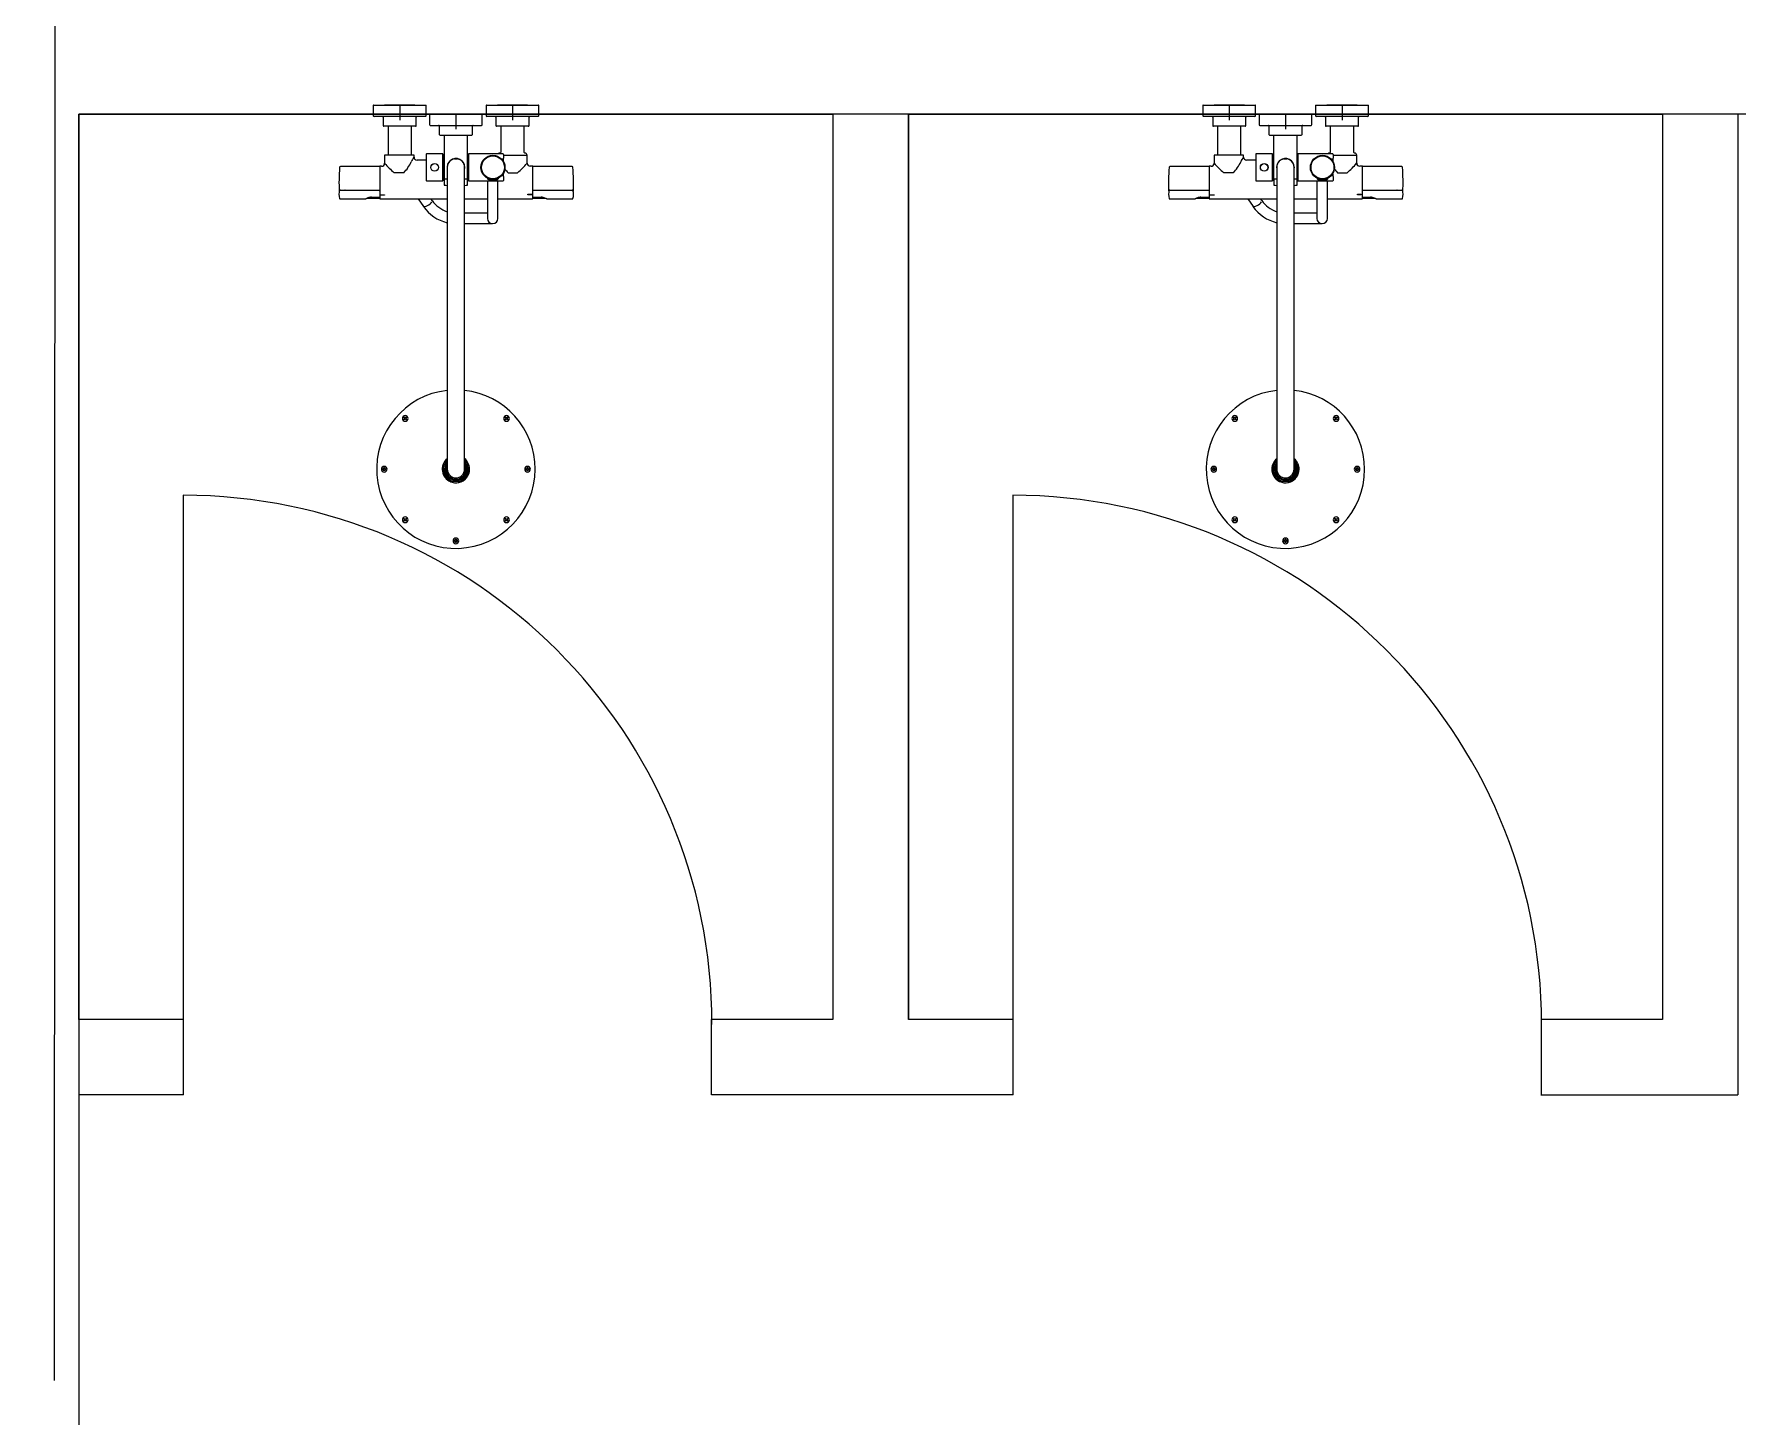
# Model space of a CAD drawing. Header units: millimetres. Extents: x -1544140 to 7445918, y -1294905 to 2019878.
# Drawn here: x 141338 to 143598, y 200255 to 202088 of the extents above; entities that cross this region are included whole.
import ezdxf
from ezdxf.lldxf.tags import DXFTag

# ---------------------------------------------------------------- set-up
doc = ezdxf.new("R2010")
doc.units = ezdxf.units.MM
doc.header["$MEASUREMENT"] = 0
doc.linetypes.add('ACAD_ISO02W100', pattern=[15, 12, -3])
doc.layers.add('JA_Building Outline', color=7, linetype='Continuous', lineweight=5)
tags = doc.linetypes.add('CENTER2', pattern=[28.575, 19.05, -3.175, 3.175, -3.175]).pattern_tags.tags
tags[10:11] = [DXFTag(74, 4), DXFTag(75, 0), DXFTag(340, '0'), DXFTag(46, 0.0), DXFTag(50, 0.0), DXFTag(44, 0.0), DXFTag(45, 0.0)]
tags[8:9] = [DXFTag(74, 4), DXFTag(75, 0), DXFTag(340, '0'), DXFTag(46, 0.0), DXFTag(50, 0.0), DXFTag(44, 0.0), DXFTag(45, 0.0)]
tags[6:7] = [DXFTag(74, 4), DXFTag(75, 0), DXFTag(340, '0'), DXFTag(46, 0.0), DXFTag(50, 0.0), DXFTag(44, 0.0), DXFTag(45, 0.0)]
tags[4:5] = [DXFTag(74, 4), DXFTag(75, 0), DXFTag(340, '0'), DXFTag(46, 0.0), DXFTag(50, 0.0), DXFTag(44, 0.0), DXFTag(45, 0.0)]

msp = doc.modelspace()

# ---------------------------------------------------------------- linework, layer by layer
at = {"color": 9, "linetype": 'ACAD_ISO02W100', "ltscale": 200, "true_color": 0xc4c4c5}
msp.add_line((141338.4, 146303.5), (141397.7, 265507.1), dxfattribs=at)
at = {"color": 165, "linetype": 'Continuous', "true_color": 0x5e67af}
for p, q in [((141788.2, 201993.4), (141788.2, 201979.9)), ((141788.7, 201993.9), (141857.7, 201993.9)), ((141858.2, 201979.9), (141858.2, 201993.4)), ((141937.7, 201993.4), (141937.7, 201979.9)), ((141938.2, 201993.9), (142007.2, 201993.9)), ((142007.7, 201979.9), (142007.7, 201993.4)), ((142888.2, 201993.4), (142888.2, 201979.9)), ((142888.7, 201993.9), (142957.7, 201993.9)), ((142958.2, 201979.9), (142958.2, 201993.4)), ((143037.7, 201993.4), (143037.7, 201979.9)), ((143038.2, 201993.9), (143107.2, 201993.9)), ((143107.7, 201979.9), (143107.7, 201993.4)), ((141857.2, 201978.9), (141789.2, 201978.9)), ((141801.2, 201977.9), (141801.2, 201966.9)), ((141844.2, 201965.9), (141802.2, 201965.9)), ((141807.7, 201965.9), (141807.7, 201927.7)), ((141838.7, 201927.7), (141838.7, 201965.9)), ((141845.2, 201966.9), (141845.2, 201977.9)), ((141862.7, 201981.6), (141862.7, 201968.1)), ((141932.2, 201982.1), (141863.2, 201982.1)), ((141863.7, 201967.1), (141931.7, 201967.1)), ((141875.7, 201966.1), (141875.7, 201955.1)), ((141919.7, 201955.1), (141919.7, 201966.1)), ((141932.7, 201968.1), (141932.7, 201981.6)), ((142006.7, 201978.9), (141938.7, 201978.9)), ((141950.7, 201977.9), (141950.7, 201966.9)), ((141993.7, 201965.9), (141951.7, 201965.9)), ((141957.2, 201965.9), (141957.2, 201931)), ((141988.2, 201931), (141988.2, 201965.9)), ((141994.7, 201966.9), (141994.7, 201977.9)), ((142957.2, 201978.9), (142889.2, 201978.9)), ((142901.2, 201977.9), (142901.2, 201966.9)), ((142944.2, 201965.9), (142902.2, 201965.9)), ((142907.7, 201965.9), (142907.7, 201927.7)), ((142938.7, 201927.7), (142938.7, 201965.9)), ((142945.2, 201966.9), (142945.2, 201977.9)), ((142962.7, 201981.6), (142962.7, 201968.1)), ((143032.2, 201982.1), (142963.2, 201982.1)), ((142963.7, 201967.1), (143031.7, 201967.1)), ((142975.7, 201966.1), (142975.7, 201955.1)), ((143019.7, 201955.1), (143019.7, 201966.1)), ((143032.7, 201968.1), (143032.7, 201981.6)), ((143106.7, 201978.9), (143038.7, 201978.9)), ((143050.7, 201977.9), (143050.7, 201966.9)), ((143093.7, 201965.9), (143051.7, 201965.9)), ((143057.2, 201965.9), (143057.2, 201931)), ((143088.2, 201931), (143088.2, 201965.9)), ((143094.7, 201966.9), (143094.7, 201977.9)), ((141876.7, 201954.1), (141918.7, 201954.1)), ((141882, 201954.1), (141882, 201896.2)), ((141913.3, 201896.2), (141913.3, 201954.1)), ((142976.7, 201954.1), (143018.7, 201954.1)), ((142982, 201954.1), (142982, 201896.2)), ((143013.3, 201896.2), (143013.3, 201954.1)), ((141842.2, 201927.7), (141803.2, 201927.7)), ((141842.2, 201927.4), (141803.2, 201927.4)), ((141803.2, 201927.4), (141803.2, 201918.7)), ((141803.2, 201918.7), (141803.2, 201916.9)), ((141842.2, 201924.9), (141842.2, 201927.4)), ((141842.2, 201925.2), (141842.2, 201927.4)), ((141842.2, 201927.4), (141842.2, 201927.4)), ((141858.5, 201920.9), (141846.2, 201920.9)), ((141858.5, 201928.9), (141858.5, 201893.9)), ((141880.3, 201929.4), (141859, 201929.4)), ((141880.5, 201893.6), (141880.5, 201929.2)), ((141881.7, 201923.4), (141880.5, 201923.4)), ((141881.7, 201929.4), (141881.7, 201893.4)), ((141882, 201929.4), (141881.7, 201929.4)), ((141895.7, 201922.9), (141895.2, 201922.7)), ((141895.7, 201922.9), (141899.7, 201922.9)), ((141900.2, 201922.7), (141899.7, 201922.9)), ((141913.7, 201929.4), (141913.3, 201929.4)), ((141913.7, 201929.4), (141913.7, 201893.4)), ((141914.3, 201924.4), (141913.7, 201924.4)), ((141914.3, 201929.4), (141914.3, 201893.4)), ((141960, 201929.4), (141914.3, 201929.4)), ((141960.8, 201928.6), (141960.8, 201923.5)), ((141960.8, 201927.4), (141992.2, 201927.4)), ((141960.8, 201920.7), (141960.8, 201923.5)), ((141992.2, 201918.7), (141992.2, 201927.4)), ((141992.2, 201916.9), (141992.2, 201918.7)), ((142942.2, 201927.7), (142903.2, 201927.7)), ((142942.2, 201927.4), (142903.2, 201927.4)), ((142903.2, 201927.4), (142903.2, 201918.7)), ((142903.2, 201918.7), (142903.2, 201916.9)), ((142942.2, 201924.9), (142942.2, 201927.4)), ((142942.2, 201925.2), (142942.2, 201927.4)), ((142942.2, 201927.4), (142942.2, 201927.4)), ((142958.5, 201920.9), (142946.2, 201920.9)), ((142958.5, 201928.9), (142958.5, 201893.9)), ((142980.3, 201929.4), (142959, 201929.4)), ((142980.5, 201893.6), (142980.5, 201929.2)), ((142981.7, 201923.4), (142980.5, 201923.4)), ((142981.7, 201929.4), (142981.7, 201893.4)), ((142982, 201929.4), (142981.7, 201929.4)), ((142995.7, 201922.9), (142995.2, 201922.7)), ((142995.7, 201922.9), (142999.7, 201922.9)), ((143000.2, 201922.7), (142999.7, 201922.9)), ((143013.7, 201929.4), (143013.3, 201929.4)), ((143013.7, 201929.4), (143013.7, 201893.4)), ((143014.3, 201924.4), (143013.7, 201924.4)), ((143014.3, 201929.4), (143014.3, 201893.4)), ((143060, 201929.4), (143014.3, 201929.4)), ((143060.8, 201928.6), (143060.8, 201923.5)), ((143060.8, 201927.4), (143092.2, 201927.4)), ((143060.8, 201920.7), (143060.8, 201923.5)), ((143092.2, 201918.7), (143092.2, 201927.4)), ((143092.2, 201916.9), (143092.2, 201918.7)), ((141796.2, 201912.4), (141744.5, 201912.4)), ((141796.7, 201912.9), (141796.7, 201880.5)), ((141799.2, 201912.9), (141796.7, 201912.9)), ((141828.5, 201904.3), (141815.9, 201904.3)), ((141859, 201893.4), (141880.3, 201893.4)), ((141880.5, 201899.4), (141881.7, 201899.4)), ((141881.7, 201893.4), (141882.1, 201893.4)), ((141882.1, 201895.8), (141882.1, 201888.2)), ((141882.2, 201896), (141886.2, 201896)), ((141886.2, 201911.4), (141886.2, 201870.9)), ((141909.2, 201870.9), (141909.2, 201911.4)), ((141909.2, 201896), (141913.1, 201896)), ((141913.3, 201888.2), (141913.3, 201895.8)), ((141913.3, 201893.4), (141913.7, 201893.4)), ((141913.7, 201898.4), (141914.3, 201898.4)), ((141914.3, 201893.4), (141960, 201893.4)), ((141939.4, 201893.4), (141939.4, 201867.3)), ((141939.6, 201897.2), (141939.6, 201896.6)), ((141939.6, 201896.6), (141939.6, 201896.4)), ((141941.6, 201896.3), (141941.6, 201895.8)), ((141944.1, 201895.1), (141944.1, 201895.7)), ((141945.5, 201895.5), (141945.5, 201895.4)), ((141945.6, 201895.5), (141945.6, 201894.9)), ((141948.1, 201894.9), (141948.1, 201895.5)), ((141948.2, 201895.4), (141948.2, 201895.5)), ((141949.6, 201895.7), (141949.6, 201895.1)), ((141952.1, 201895.8), (141952.1, 201896.3)), ((141953.4, 201867.3), (141953.4, 201893.4)), ((141954.1, 201896.6), (141954.1, 201897.2)), ((141954.2, 201897.2), (141954.2, 201897.2)), ((141960.8, 201899.4), (141960.8, 201902.1)), ((141960.8, 201899.4), (141960.8, 201894.2)), ((141966.8, 201904.3), (141979.5, 201904.3)), ((141999.4, 201912.9), (141996.2, 201912.9)), ((141999.7, 201880.5), (141999.7, 201912.9)), ((142051.9, 201912.4), (142000.2, 201912.4)), ((142896.2, 201912.4), (142844.5, 201912.4)), ((142896.7, 201912.9), (142896.7, 201880.5)), ((142899.2, 201912.9), (142896.7, 201912.9)), ((142928.5, 201904.3), (142915.9, 201904.3)), ((142959, 201893.4), (142980.3, 201893.4)), ((142980.5, 201899.4), (142981.7, 201899.4)), ((142981.7, 201893.4), (142982.1, 201893.4)), ((142982.1, 201895.8), (142982.1, 201888.2)), ((142982.2, 201896), (142986.2, 201896)), ((142986.2, 201911.4), (142986.2, 201870.9)), ((143009.2, 201870.9), (143009.2, 201911.4)), ((143009.2, 201896), (143013.1, 201896)), ((143013.3, 201888.2), (143013.3, 201895.8)), ((143013.3, 201893.4), (143013.7, 201893.4)), ((143013.7, 201898.4), (143014.3, 201898.4)), ((143014.3, 201893.4), (143060, 201893.4)), ((143039.4, 201893.4), (143039.4, 201867.3)), ((143039.6, 201897.2), (143039.6, 201896.6)), ((143039.6, 201896.6), (143039.6, 201896.4)), ((143041.6, 201896.3), (143041.6, 201895.8)), ((143044.1, 201895.1), (143044.1, 201895.7)), ((143045.5, 201895.5), (143045.5, 201895.4)), ((143045.6, 201895.5), (143045.6, 201894.9)), ((143048.1, 201894.9), (143048.1, 201895.5)), ((143048.2, 201895.4), (143048.2, 201895.5)), ((143049.6, 201895.7), (143049.6, 201895.1)), ((143052.1, 201895.8), (143052.1, 201896.3)), ((143053.4, 201867.3), (143053.4, 201893.4)), ((143054.1, 201896.6), (143054.1, 201897.2)), ((143054.2, 201897.2), (143054.2, 201897.2)), ((143060.8, 201899.4), (143060.8, 201902.1)), ((143060.8, 201899.4), (143060.8, 201894.2)), ((143066.8, 201904.3), (143079.5, 201904.3)), ((143099.4, 201912.9), (143096.2, 201912.9)), ((143099.7, 201880.5), (143099.7, 201912.9)), ((143151.9, 201912.4), (143100.2, 201912.4)), ((141744.5, 201881.2), (141750.8, 201881.2)), ((141750.8, 201881), (141750.4, 201881.2)), ((141750.8, 201881), (141796.7, 201881)), ((141779.5, 201870.4), (141796.2, 201870.4)), ((141785.6, 201871.9), (141785.6, 201871.9)), ((141785.6, 201871.9), (141796.4, 201871.9)), ((141796.7, 201881), (141796.7, 201880.5)), ((141796.7, 201880.5), (141796.7, 201880.5)), ((141796.7, 201880.5), (141796.7, 201872.1)), ((141796.7, 201872.1), (141796.7, 201869.9)), ((141796.7, 201872.1), (141796.7, 201872.1)), ((141796.7, 201869.9), (141886.2, 201869.9)), ((141798, 201874.7), (141798, 201875.2)), ((141798, 201875.2), (141803, 201875.2)), ((141803, 201874.7), (141798, 201874.7)), ((141803, 201875.2), (141803, 201874.7)), ((141847.7, 201869.9), (141854.7, 201859.7)), ((141886.2, 201870.9), (141886.2, 201551.9)), ((141909.2, 201551.9), (141909.2, 201870.9)), ((141909.2, 201869.9), (141939.4, 201869.9)), ((141953.4, 201869.9), (141999.4, 201869.9)), ((141993.2, 201875.2), (141993.2, 201875.7)), ((141993.2, 201875.7), (141998.2, 201875.7)), ((141998.2, 201875.2), (141993.2, 201875.2)), ((141998.2, 201875.7), (141998.2, 201875.2)), ((141999.7, 201881), (142045.5, 201881)), ((141999.7, 201880.5), (141999.7, 201881)), ((141999.7, 201880.5), (141999.7, 201880.5)), ((141999.7, 201872.1), (141999.7, 201880.5)), ((141999.7, 201870), (141999.7, 201872.1)), ((141999.7, 201872.1), (141999.7, 201872.1)), ((141999.9, 201871.9), (142010.7, 201871.9)), ((142000.2, 201870.4), (142016.8, 201870.4)), ((142010.7, 201871.9), (142010.7, 201871.9)), ((142045.5, 201881.2), (142051.9, 201881.2)), ((142045.9, 201881.2), (142045.5, 201881)), ((142844.5, 201881.2), (142850.8, 201881.2)), ((142850.8, 201881), (142850.4, 201881.2)), ((142850.8, 201881), (142896.7, 201881)), ((142879.5, 201870.4), (142896.2, 201870.4)), ((142885.6, 201871.9), (142885.6, 201871.9)), ((142885.6, 201871.9), (142896.4, 201871.9)), ((142896.7, 201881), (142896.7, 201880.5)), ((142896.7, 201880.5), (142896.7, 201880.5)), ((142896.7, 201880.5), (142896.7, 201872.1)), ((142896.7, 201872.1), (142896.7, 201869.9)), ((142896.7, 201872.1), (142896.7, 201872.1)), ((142896.7, 201869.9), (142986.2, 201869.9)), ((142898, 201874.7), (142898, 201875.2)), ((142898, 201875.2), (142903, 201875.2)), ((142903, 201874.7), (142898, 201874.7)), ((142903, 201875.2), (142903, 201874.7)), ((142947.7, 201869.9), (142954.7, 201859.7)), ((142986.2, 201870.9), (142986.2, 201551.9)), ((143009.2, 201551.9), (143009.2, 201870.9)), ((143009.2, 201869.9), (143039.4, 201869.9)), ((143053.4, 201869.9), (143099.4, 201869.9)), ((143093.2, 201875.2), (143093.2, 201875.7)), ((143093.2, 201875.7), (143098.2, 201875.7)), ((143098.2, 201875.2), (143093.2, 201875.2)), ((143098.2, 201875.7), (143098.2, 201875.2)), ((143099.7, 201881), (143145.5, 201881)), ((143099.7, 201880.5), (143099.7, 201881)), ((143099.7, 201880.5), (143099.7, 201880.5)), ((143099.7, 201872.1), (143099.7, 201880.5)), ((143099.7, 201870), (143099.7, 201872.1)), ((143099.7, 201872.1), (143099.7, 201872.1)), ((143099.9, 201871.9), (143110.7, 201871.9)), ((143100.2, 201870.4), (143116.8, 201870.4)), ((143110.7, 201871.9), (143110.7, 201871.9)), ((143145.5, 201881.2), (143151.9, 201881.2)), ((143145.9, 201881.2), (143145.5, 201881)), ((141743.9, 201869.7), (141777.2, 201869.7)), ((141917, 201850.8), (141909.2, 201850.8)), ((141939.4, 201850.8), (141917, 201850.8)), ((141939.4, 201867.3), (141939.4, 201843.8)), ((141953.4, 201843.8), (141953.4, 201867.3)), ((142019.1, 201869.7), (142052.4, 201869.7)), ((142843.9, 201869.7), (142877.2, 201869.7)), ((143017, 201850.8), (143009.2, 201850.8)), ((143039.4, 201850.8), (143017, 201850.8)), ((143039.4, 201867.3), (143039.4, 201843.8)), ((143053.4, 201843.8), (143053.4, 201867.3)), ((143119.1, 201869.7), (143152.4, 201869.7)), ((141909.2, 201836.8), (141917, 201836.8)), ((141917, 201836.8), (141946.4, 201836.8)), ((143009.2, 201836.8), (143017, 201836.8)), ((143017, 201836.8), (143046.4, 201836.8)), ((141828.6, 201579.9), (141828.9, 201580.2)), ((141829.9, 201578.6), (141828.6, 201579.9)), ((141828.6, 201577.3), (141829.9, 201578.6)), ((141829.2, 201576.7), (141828.6, 201577.3)), ((141828.9, 201580.2), (141829.2, 201580.6)), ((141829.2, 201580.6), (141830.5, 201579.3)), ((141830.5, 201578), (141829.2, 201576.7)), ((141830.5, 201579.3), (141831.8, 201580.6)), ((141831.8, 201576.7), (141830.5, 201578)), ((141832.5, 201579.9), (141831.2, 201578.6)), ((141831.2, 201578.6), (141832.5, 201577.3)), ((141831.8, 201580.6), (141832.5, 201579.9)), ((141832.1, 201577), (141831.8, 201576.7)), ((141832.5, 201577.3), (141832.1, 201577)), ((141962.9, 201579.9), (141963.6, 201580.6)), ((141964.2, 201578.6), (141962.9, 201579.9)), ((141962.9, 201577.3), (141964.2, 201578.6)), ((141963.2, 201577), (141962.9, 201577.3)), ((141963.6, 201576.7), (141963.2, 201577)), ((141963.6, 201580.6), (141964.9, 201579.3)), ((141964.9, 201578), (141963.6, 201576.7)), ((141964.9, 201579.3), (141966.2, 201580.6)), ((141966.2, 201576.7), (141964.9, 201578)), ((141966.8, 201579.9), (141965.5, 201578.6)), ((141965.5, 201578.6), (141966.8, 201577.3)), ((141966.2, 201580.6), (141966.5, 201580.2)), ((141966.8, 201577.3), (141966.2, 201576.7)), ((141966.5, 201580.2), (141966.8, 201579.9)), ((142928.6, 201579.9), (142928.9, 201580.2)), ((142929.9, 201578.6), (142928.6, 201579.9)), ((142928.6, 201577.3), (142929.9, 201578.6)), ((142929.2, 201576.7), (142928.6, 201577.3)), ((142928.9, 201580.2), (142929.2, 201580.6)), ((142929.2, 201580.6), (142930.5, 201579.3)), ((142930.5, 201578), (142929.2, 201576.7)), ((142930.5, 201579.3), (142931.8, 201580.6)), ((142931.8, 201576.7), (142930.5, 201578)), ((142932.5, 201579.9), (142931.2, 201578.6)), ((142931.2, 201578.6), (142932.5, 201577.3)), ((142931.8, 201580.6), (142932.5, 201579.9)), ((142932.1, 201577), (142931.8, 201576.7)), ((142932.5, 201577.3), (142932.1, 201577)), ((143062.9, 201579.9), (143063.6, 201580.6)), ((143064.2, 201578.6), (143062.9, 201579.9)), ((143062.9, 201577.3), (143064.2, 201578.6)), ((143063.2, 201577), (143062.9, 201577.3)), ((143063.6, 201576.7), (143063.2, 201577)), ((143063.6, 201580.6), (143064.9, 201579.3)), ((143064.9, 201578), (143063.6, 201576.7)), ((143064.9, 201579.3), (143066.2, 201580.6)), ((143066.2, 201576.7), (143064.9, 201578)), ((143066.8, 201579.9), (143065.5, 201578.6)), ((143065.5, 201578.6), (143066.8, 201577.3)), ((143066.2, 201580.6), (143066.5, 201580.2)), ((143066.8, 201577.3), (143066.2, 201576.7)), ((143066.5, 201580.2), (143066.8, 201579.9)), ((141886.2, 201551.9), (141886.2, 201511.4)), ((141909.2, 201511.4), (141909.2, 201551.9)), ((142986.2, 201551.9), (142986.2, 201511.4)), ((143009.2, 201511.4), (143009.2, 201551.9)), ((141800.4, 201511.9), (141802.2, 201511.9)), ((141800.4, 201511.4), (141800.4, 201511.9)), ((141800.4, 201511), (141800.4, 201511.4)), ((141802.2, 201511), (141800.4, 201511)), ((141802.2, 201513.7), (141803.1, 201513.7)), ((141802.2, 201511.9), (141802.2, 201513.7)), ((141802.2, 201509.1), (141802.2, 201511)), ((141803.1, 201509.1), (141802.2, 201509.1)), ((141803.1, 201513.7), (141803.1, 201511.9)), ((141803.1, 201511.9), (141805, 201511.9)), ((141803.1, 201511), (141803.1, 201509.1)), ((141805, 201511), (141803.1, 201511)), ((141805, 201511.9), (141805, 201511.4)), ((141805, 201511.4), (141805, 201511)), ((141885.7, 201515.9), (141885.7, 201517.2)), ((141885.7, 201515.9), (141885.7, 201507)), ((141909.7, 201517.2), (141909.7, 201515.9)), ((141909.7, 201507), (141909.7, 201515.9)), ((141990.4, 201511.9), (141992.2, 201511.9)), ((141990.4, 201511.4), (141990.4, 201511.9)), ((141990.4, 201511), (141990.4, 201511.4)), ((141992.2, 201511), (141990.4, 201511)), ((141992.2, 201513.7), (141993.1, 201513.7)), ((141992.2, 201511.9), (141992.2, 201513.7)), ((141992.2, 201509.1), (141992.2, 201511)), ((141993.1, 201509.1), (141992.2, 201509.1)), ((141993.1, 201513.7), (141993.1, 201511.9)), ((141993.1, 201511.9), (141995, 201511.9)), ((141993.1, 201511), (141993.1, 201509.1)), ((141995, 201511), (141993.1, 201511)), ((141995, 201511.9), (141995, 201511.4)), ((141995, 201511.4), (141995, 201511)), ((142900.4, 201511.9), (142902.2, 201511.9)), ((142900.4, 201511.4), (142900.4, 201511.9)), ((142900.4, 201511), (142900.4, 201511.4)), ((142902.2, 201511), (142900.4, 201511)), ((142902.2, 201513.7), (142903.1, 201513.7)), ((142902.2, 201511.9), (142902.2, 201513.7)), ((142902.2, 201509.1), (142902.2, 201511)), ((142903.1, 201509.1), (142902.2, 201509.1)), ((142903.1, 201513.7), (142903.1, 201511.9)), ((142903.1, 201511.9), (142905, 201511.9)), ((142903.1, 201511), (142903.1, 201509.1)), ((142905, 201511), (142903.1, 201511)), ((142905, 201511.9), (142905, 201511.4)), ((142905, 201511.4), (142905, 201511)), ((142985.7, 201515.9), (142985.7, 201517.2)), ((142985.7, 201515.9), (142985.7, 201507)), ((143009.7, 201517.2), (143009.7, 201515.9)), ((143009.7, 201507), (143009.7, 201515.9)), ((143090.4, 201511.9), (143092.2, 201511.9)), ((143090.4, 201511.4), (143090.4, 201511.9)), ((143090.4, 201511), (143090.4, 201511.4)), ((143092.2, 201511), (143090.4, 201511)), ((143092.2, 201513.7), (143093.1, 201513.7)), ((143092.2, 201511.9), (143092.2, 201513.7)), ((143092.2, 201509.1), (143092.2, 201511)), ((143093.1, 201509.1), (143092.2, 201509.1)), ((143093.1, 201513.7), (143093.1, 201511.9)), ((143093.1, 201511.9), (143095, 201511.9)), ((143093.1, 201511), (143093.1, 201509.1)), ((143095, 201511), (143093.1, 201511)), ((143095, 201511.9), (143095, 201511.4)), ((143095, 201511.4), (143095, 201511)), ((141885.7, 201505.7), (141885.7, 201507)), ((141889.5, 201495.4), (141894.3, 201495.4)), ((141894.3, 201495.4), (141901.1, 201495.4)), ((141901.1, 201495.4), (141905.9, 201495.4)), ((141909.7, 201507), (141909.7, 201505.7)), ((142985.7, 201505.7), (142985.7, 201507)), ((142989.5, 201495.4), (142994.3, 201495.4)), ((142994.3, 201495.4), (143001.1, 201495.4)), ((143001.1, 201495.4), (143005.9, 201495.4)), ((143009.7, 201507), (143009.7, 201505.7)), ((141828.6, 201445.6), (141829.2, 201446.2)), ((141829.9, 201444.3), (141828.6, 201445.6)), ((141828.6, 201443), (141829.9, 201444.3)), ((141828.9, 201442.6), (141828.6, 201443)), ((141829.2, 201442.3), (141828.9, 201442.6)), ((141829.2, 201446.2), (141830.5, 201444.9)), ((141830.5, 201443.6), (141829.2, 201442.3)), ((141830.5, 201444.9), (141831.8, 201446.2)), ((141831.8, 201442.3), (141830.5, 201443.6)), ((141832.5, 201445.6), (141831.2, 201444.3)), ((141831.2, 201444.3), (141832.5, 201443)), ((141831.8, 201446.2), (141832.1, 201445.9)), ((141832.5, 201443), (141831.8, 201442.3)), ((141832.1, 201445.9), (141832.5, 201445.6)), ((141962.9, 201445.6), (141963.2, 201445.9)), ((141964.2, 201444.3), (141962.9, 201445.6)), ((141962.9, 201443), (141964.2, 201444.3)), ((141963.6, 201442.3), (141962.9, 201443)), ((141963.2, 201445.9), (141963.6, 201446.2)), ((141963.6, 201446.2), (141964.9, 201444.9)), ((141964.9, 201443.6), (141963.6, 201442.3)), ((141964.9, 201444.9), (141966.2, 201446.2)), ((141966.2, 201442.3), (141964.9, 201443.6)), ((141966.8, 201445.6), (141965.5, 201444.3)), ((141965.5, 201444.3), (141966.8, 201443)), ((141966.2, 201446.2), (141966.8, 201445.6)), ((141966.5, 201442.6), (141966.2, 201442.3)), ((141966.8, 201443), (141966.5, 201442.6)), ((142928.6, 201445.6), (142929.2, 201446.2)), ((142929.9, 201444.3), (142928.6, 201445.6)), ((142928.6, 201443), (142929.9, 201444.3)), ((142928.9, 201442.6), (142928.6, 201443)), ((142929.2, 201442.3), (142928.9, 201442.6)), ((142929.2, 201446.2), (142930.5, 201444.9)), ((142930.5, 201443.6), (142929.2, 201442.3)), ((142930.5, 201444.9), (142931.8, 201446.2)), ((142931.8, 201442.3), (142930.5, 201443.6)), ((142932.5, 201445.6), (142931.2, 201444.3)), ((142931.2, 201444.3), (142932.5, 201443)), ((142931.8, 201446.2), (142932.1, 201445.9)), ((142932.5, 201443), (142931.8, 201442.3)), ((142932.1, 201445.9), (142932.5, 201445.6)), ((143062.9, 201445.6), (143063.2, 201445.9)), ((143064.2, 201444.3), (143062.9, 201445.6)), ((143062.9, 201443), (143064.2, 201444.3)), ((143063.6, 201442.3), (143062.9, 201443)), ((143063.2, 201445.9), (143063.6, 201446.2)), ((143063.6, 201446.2), (143064.9, 201444.9)), ((143064.9, 201443.6), (143063.6, 201442.3)), ((143064.9, 201444.9), (143066.2, 201446.2)), ((143066.2, 201442.3), (143064.9, 201443.6)), ((143066.8, 201445.6), (143065.5, 201444.3)), ((143065.5, 201444.3), (143066.8, 201443)), ((143066.2, 201446.2), (143066.8, 201445.6)), ((143066.5, 201442.6), (143066.2, 201442.3)), ((143066.8, 201443), (143066.5, 201442.6)), ((141897.2, 201418.7), (141897.7, 201418.7)), ((141897.2, 201416.9), (141897.2, 201418.7)), ((141897.7, 201418.7), (141898.1, 201418.7)), ((141898.1, 201418.7), (141898.1, 201416.9)), ((142997.2, 201418.7), (142997.7, 201418.7)), ((142997.2, 201416.9), (142997.2, 201418.7)), ((142997.7, 201418.7), (142998.1, 201418.7)), ((142998.1, 201418.7), (142998.1, 201416.9)), ((141895.4, 201416.9), (141897.2, 201416.9)), ((141895.4, 201416), (141895.4, 201416.9)), ((141897.2, 201416), (141895.4, 201416)), ((141897.2, 201414.1), (141897.2, 201416)), ((141897.7, 201414.1), (141897.2, 201414.1)), ((141898.1, 201414.1), (141897.7, 201414.1)), ((141898.1, 201416.9), (141900, 201416.9)), ((141898.1, 201416), (141898.1, 201414.1)), ((141900, 201416), (141898.1, 201416)), ((141900, 201416.9), (141900, 201416)), ((142995.4, 201416.9), (142997.2, 201416.9)), ((142995.4, 201416), (142995.4, 201416.9)), ((142997.2, 201416), (142995.4, 201416)), ((142997.2, 201414.1), (142997.2, 201416)), ((142997.7, 201414.1), (142997.2, 201414.1)), ((142998.1, 201414.1), (142997.7, 201414.1)), ((142998.1, 201416.9), (143000, 201416.9)), ((142998.1, 201416), (142998.1, 201414.1)), ((143000, 201416), (142998.1, 201416)), ((143000, 201416.9), (143000, 201416))]:
    msp.add_line(p, q, dxfattribs=at)
at = {"color": 165, "linetype": 'CENTER2', "true_color": 0x5e67af}
for p, q in [((141843.2, 201993.9), (141803.2, 201993.9)), ((141823.2, 201993.9), (141823.2, 201973.9)), ((141992.7, 201993.9), (141952.7, 201993.9)), ((141972.7, 201993.9), (141972.7, 201973.9)), ((142943.2, 201993.9), (142903.2, 201993.9)), ((142923.2, 201993.9), (142923.2, 201973.9)), ((143092.7, 201993.9), (143052.7, 201993.9)), ((143072.7, 201993.9), (143072.7, 201973.9)), ((141917.7, 201982.1), (141877.7, 201982.1)), ((141897.7, 201982.1), (141897.7, 201962.1)), ((143017.7, 201982.1), (142977.7, 201982.1)), ((142997.7, 201982.1), (142997.7, 201962.1))]:
    msp.add_line(p, q, dxfattribs=at)
for p, q in [((141397.7, 201982.1), (141397.7, 198527)), ((144297.6, 201982.1), (141397.7, 201982.1))]:
    msp.add_line(p, q)
at = {"color": 165, "true_color": 0x5e67af}
for p, q in [((141397.7, 201982.1), (142397.7, 201982.1)), ((142397.7, 201982.1), (142397.7, 200782.1)), ((142497.7, 201982.1), (143497.7, 201982.1)), ((143497.7, 201982.1), (143497.7, 200782.1)), ((143597.7, 201982.1), (143597.7, 200682.1)), ((141536, 201476.8), (141536, 200777.3)), ((142636, 201476.8), (142636, 200777.3)), ((141536.5, 200782.1), (141397.7, 200782.1)), ((141536.5, 200682.1), (141536.5, 200782.1)), ((142397.7, 200782.1), (142236.5, 200782.1)), ((142236.5, 200682.1), (142236.5, 200782.1)), ((142636.5, 200782.1), (142497.7, 200782.1)), ((142636.5, 200682.1), (142636.5, 200782.1)), ((143497.7, 200782.1), (143336.5, 200782.1)), ((143337.2, 200682.1), (143337.2, 200782.1)), ((141536.5, 200682.1), (141397.7, 200682.1)), ((142636.5, 200682.1), (142497.7, 200682.1)), ((143336.5, 200682.1), (143597.7, 200682.1))]:
    msp.add_line(p, q, dxfattribs=at)
for points in [[(141397.7, 200782.1), (141397.7, 201982.1)], [(142497.7, 201982.1), (142497.7, 200782.1)], [(142497.7, 200782.1), (142497.7, 201982.1)], [(142497.7, 200682.1), (142497.7, 200682.1), (142236.5, 200682.1)]]:
    msp.add_lwpolyline(points, dxfattribs=at)
at = {"color": 165, "linetype": 'Continuous', "true_color": 0x5e67af}
for centre, radius in [((141869.5, 201911.4), 5.1), ((141869.5, 201911.4), 5), ((141946.8, 201911.4), 16), ((141946.8, 201911.4), 15.3), ((141946.8, 201911.4), 15.2), ((142969.5, 201911.4), 5.1), ((142969.5, 201911.4), 5), ((143046.8, 201911.4), 16), ((143046.8, 201911.4), 15.3), ((143046.8, 201911.4), 15.2)]:
    msp.add_circle(centre, radius, dxfattribs=at)
for centre, radius, start, end in [((141788.7, 201993.4), 0.5, 90, 180), ((141857.7, 201993.4), 0.5, 0, 90), ((141938.2, 201993.4), 0.5, 90, 180), ((142007.2, 201993.4), 0.5, 0, 90), ((142888.7, 201993.4), 0.5, 90, 180), ((142957.7, 201993.4), 0.5, 0, 90), ((143038.2, 201993.4), 0.5, 90, 180), ((143107.2, 201993.4), 0.5, 0, 90), ((141789.2, 201979.9), 1, 180, 270), ((141800.2, 201977.9), 1, 0, 90), ((141802.2, 201966.9), 1, 180, 270), ((141844.2, 201966.9), 1, 270, 0), ((141846.2, 201977.9), 1, 90, 180), ((141857.2, 201979.9), 1, 270, 0), ((141863.2, 201981.6), 0.5, 90, 180), ((141863.7, 201968.1), 1, 180, 270), ((141874.7, 201966.1), 1, 0, 90), ((141920.7, 201966.1), 1, 90, 180), ((141931.7, 201968.1), 1, 270, 0), ((141932.2, 201981.6), 0.5, 0, 90), ((141938.7, 201979.9), 1, 180, 270), ((141949.7, 201977.9), 1, 0, 90), ((141951.7, 201966.9), 1, 180, 270), ((141993.7, 201966.9), 1, 270, 0), ((141995.7, 201977.9), 1, 90, 180), ((142006.7, 201979.9), 1, 270, 0), ((142889.2, 201979.9), 1, 180, 270), ((142900.2, 201977.9), 1, 0, 90), ((142902.2, 201966.9), 1, 180, 270), ((142944.2, 201966.9), 1, 270, 0), ((142946.2, 201977.9), 1, 90, 180), ((142957.2, 201979.9), 1, 270, 0), ((142963.2, 201981.6), 0.5, 90, 180), ((142963.7, 201968.1), 1, 180, 270), ((142974.7, 201966.1), 1, 0, 90), ((143020.7, 201966.1), 1, 90, 180), ((143031.7, 201968.1), 1, 270, 0), ((143032.2, 201981.6), 0.5, 0, 90), ((143038.7, 201979.9), 1, 180, 270), ((143049.7, 201977.9), 1, 0, 90), ((143051.7, 201966.9), 1, 180, 270), ((143093.7, 201966.9), 1, 270, 0), ((143095.7, 201977.9), 1, 90, 180), ((143106.7, 201979.9), 1, 270, 0), ((141876.7, 201955.1), 1, 180, 270), ((141918.7, 201955.1), 1, 270, 0), ((142976.7, 201955.1), 1, 180, 270), ((143018.7, 201955.1), 1, 270, 0), ((141799.2, 201916.9), 4, 269.9991, 359.9998), ((141806.2, 201927.4), 3.05, 174.4823, 180), ((141887.2, 201988.7), 110.5, 220.4688, 229.7902), ((141792.2, 201939.5), 50.7, 315.9079, 335.7419), ((141865.6, 201906.4), 29.9, 141.7215, 155.6629), ((141839.1, 201927.4), 3.05, 0, 5.5177), ((141846.2, 201924.9), 4, 180, 269.9995), ((141859, 201928.9), 0.5, 90, 180), ((141880.3, 201929.2), 0.2, 0, 90), ((141897.7, 201911.4), 11.8, 0, 191.7759), ((141897.7, 201911.4), 11.5, 0, 180), ((141956.2, 201927.4), 3.05, 98.1198, 139.164), ((141955.4, 201933.5), 3.05, 278.1198, 306.4999), ((141960, 201928.6), 0.8, 0, 90), ((141960, 201920.7), 0.8, 292.0995, 0), ((141911.1, 201985.6), 106.2, 310.0226, 319.7184), ((141990, 201933.5), 3.05, 233.5001, 261.8802), ((141989.1, 201927.4), 3.05, 0, 81.8802), ((141996.2, 201916.9), 4, 180.0039, 269.9991), ((142899.2, 201916.9), 4, 269.9991, 359.9998), ((142906.2, 201927.4), 3.05, 174.4823, 180), ((142987.2, 201988.7), 110.5, 220.4688, 229.7902), ((142892.2, 201939.5), 50.7, 315.9079, 335.7419), ((142965.6, 201906.4), 29.9, 141.7215, 155.6629), ((142939.1, 201927.4), 3.05, 0, 5.5177), ((142946.2, 201924.9), 4, 180, 269.9995), ((142959, 201928.9), 0.5, 90, 180), ((142980.3, 201929.2), 0.2, 0, 90), ((142997.7, 201911.4), 11.8, 0, 191.7759), ((142997.7, 201911.4), 11.5, 0, 180), ((143056.2, 201927.4), 3.05, 98.1198, 139.164), ((143055.4, 201933.5), 3.05, 278.1198, 306.4999), ((143060, 201928.6), 0.8, 0, 90), ((143060, 201920.7), 0.8, 292.0995, 0), ((143011.1, 201985.6), 106.2, 310.0226, 319.7184), ((143090, 201933.5), 3.05, 233.5001, 261.8802), ((143089.1, 201927.4), 3.05, 0, 81.8802), ((143096.2, 201916.9), 4, 180.0039, 269.9991), ((141992.7, 201891.4), 250, 175.393, 182.8204), ((141744.5, 201911.4), 1, 90, 175.393), ((141796.2, 201911.9), 0.5, 0, 90), ((141859, 201893.9), 0.5, 180, 270), ((141880.3, 201893.6), 0.2, 270, 0), ((141882.2, 201896.2), 0.2, 180, 270), ((141882.3, 201895.8), 0.2, 90, 180), ((141897.7, 201911.4), 11.8, 349.8223, 0), ((141913.1, 201896.2), 0.2, 270, 0), ((141913.1, 201895.8), 0.2, 0, 90), ((141940.6, 201896.7), 0.997, 185.3453, 245.7111), ((141940.1, 201896.4), 0.5, 180.0171, 245.8523), ((141946.8, 201911.4), 17, 246.6748, 251.9973), ((141946.8, 201911.4), 17, 246.9862, 251.4788), ((141946.8, 201911.4), 17, 246.9862, 251.4788), ((141946.8, 201911.4), 17, 246.9862, 251.4788), ((141946.8, 201911.4), 17, 246.9862, 251.4788), ((141946.8, 201911.3), 16.3, 251.4029, 260.45), ((141946.8, 201911.4), 17, 253.8248, 258.9605), ((141944.4, 201901.2), 6.52, 254.9913, 264.3574), ((141943.7, 201895.2), 0.424, 282.9312, 360), ((141946.8, 201911.4), 17, 260.7281, 265.7607), ((141945.6, 201900.9), 6.42, 262.3904, 271.1481), ((141945.7, 201901.4), 6.9, 270.5306, 270.8322), ((141945.6, 201895), 0.472, 288.2811, 298.5261), ((141946.8, 201911.4), 17, 267.5002, 272.5025), ((141947.6, 201895), 0.532, 272.4997, 360), ((141948.1, 201895), 0.472, 241.4739, 251.7189), ((141948, 201901.4), 6.9, 269.1678, 277.3385), ((141948.1, 201894.8), 0.296, 245.7309, 276.446), ((141948, 201900.9), 6.42, 268.8519, 269.2212), ((141946.8, 201911.4), 17, 276.547, 279.2719), ((141946.9, 201911.3), 16.3, 279.55, 288.5971), ((141950, 201895.2), 0.424, 180, 257.0688), ((141949.3, 201901.3), 6.56, 275.6813, 284.9937), ((141950, 201895.1), 0.318, 253.3309, 282.3461), ((141949.3, 201901.2), 6.52, 275.6426, 275.8905), ((141946.8, 201911.4), 17, 281.0395, 286.1752), ((141946.8, 201911.4), 17, 288.0028, 293.3253), ((141946.8, 201911.4), 17, 288.0027, 293.1134), ((141946.8, 201911.4), 17, 288.0027, 290.7431), ((141946.8, 201911.4), 17, 288.0027, 290.7431), ((141946.8, 201911.4), 17, 288.0027, 290.7431), ((141946.8, 201911.4), 17, 288.0027, 290.7431), ((141953.1, 201896.7), 0.998, 294.2817, 354.6315), ((141960, 201902.1), 0.8, 0, 90), ((141960, 201894.2), 0.8, 270, 0), ((142002, 201938.7), 49.2, 216.834, 224.3798), ((141999.4, 201909.9), 3.05, 84.9297, 90), ((142000.2, 201911.9), 0.5, 90, 180), ((142051.9, 201911.4), 1, 4.607, 90), ((141803.7, 201891.4), 250, 357.1796, 4.607), ((143092.7, 201891.4), 250, 175.393, 182.8204), ((142844.5, 201911.4), 1, 90, 175.393), ((142896.2, 201911.9), 0.5, 0, 90), ((142959, 201893.9), 0.5, 180, 270), ((142980.3, 201893.6), 0.2, 270, 0), ((142982.2, 201896.2), 0.2, 180, 270), ((142982.3, 201895.8), 0.2, 90, 180), ((142997.7, 201911.4), 11.8, 349.8223, 0), ((143013.1, 201896.2), 0.2, 270, 0), ((143013.1, 201895.8), 0.2, 0, 90), ((143040.6, 201896.7), 0.997, 185.3453, 245.7111), ((143040.1, 201896.4), 0.5, 180.0171, 245.8523), ((143046.8, 201911.4), 17, 246.6748, 251.9973), ((143046.8, 201911.4), 17, 246.9862, 251.4788), ((143046.8, 201911.4), 17, 246.9862, 251.4788), ((143046.8, 201911.4), 17, 246.9862, 251.4788), ((143046.8, 201911.4), 17, 246.9862, 251.4788), ((143046.8, 201911.3), 16.3, 251.4029, 260.45), ((143046.8, 201911.4), 17, 253.8248, 258.9605), ((143044.4, 201901.2), 6.52, 254.9913, 264.3574), ((143043.7, 201895.2), 0.424, 282.9312, 360), ((143046.8, 201911.4), 17, 260.7281, 265.7607), ((143045.6, 201900.9), 6.42, 262.3904, 271.1481), ((143045.7, 201901.4), 6.9, 270.5306, 270.8322), ((143045.6, 201895), 0.472, 288.2811, 298.5261), ((143046.8, 201911.4), 17, 267.5002, 272.5025), ((143047.6, 201895), 0.532, 272.4997, 360), ((143048.1, 201895), 0.472, 241.4739, 251.7189), ((143048, 201901.4), 6.9, 269.1678, 277.3385), ((143048.1, 201894.8), 0.296, 245.7309, 276.446), ((143048, 201900.9), 6.42, 268.8519, 269.2212), ((143046.8, 201911.4), 17, 276.547, 279.2719), ((143046.9, 201911.3), 16.3, 279.55, 288.5971), ((143050, 201895.2), 0.424, 180, 257.0688), ((143049.3, 201901.3), 6.56, 275.6813, 284.9937), ((143050, 201895.1), 0.318, 253.3309, 282.3461), ((143049.3, 201901.2), 6.52, 275.6426, 275.8905), ((143046.8, 201911.4), 17, 281.0395, 286.1752), ((143046.8, 201911.4), 17, 288.0028, 293.3253), ((143046.8, 201911.4), 17, 288.0027, 293.1134), ((143046.8, 201911.4), 17, 288.0027, 290.7431), ((143046.8, 201911.4), 17, 288.0027, 290.7431), ((143046.8, 201911.4), 17, 288.0027, 290.7431), ((143046.8, 201911.4), 17, 288.0027, 290.7431), ((143053.1, 201896.7), 0.998, 294.2817, 354.6315), ((143060, 201902.1), 0.8, 0, 90), ((143060, 201894.2), 0.8, 270, 0), ((143102, 201938.7), 49.2, 216.834, 224.3798), ((143099.4, 201909.9), 3.05, 84.9297, 90), ((143100.2, 201911.9), 0.5, 90, 180), ((143151.9, 201911.4), 1, 4.607, 90), ((142903.7, 201891.4), 250, 357.1796, 4.607), ((141762.7, 201875.7), 20, 163.6173, 196.3827), ((141743.9, 201881.2), 0.5, 147.3328, 163.6173), ((141743.9, 201870.2), 0.5, 196.3827, 270), ((141785.5, 201859), 12.8, 89.4909, 110.4181), ((141795.2, 201881.1), 1.57, 307.6559, 338.0534), ((141796.2, 201870.9), 0.5, 270, 0), ((141882.3, 201888.2), 0.2, 180, 262.9118), ((141897.7, 202012), 125, 262.9118, 264.7213), ((141897.7, 202012), 125, 275.2787, 277.0882), ((141913.1, 201888.2), 0.2, 277.0882, 0), ((141999.4, 201873), 3.05, 270, 275.0703), ((142001.1, 201881.1), 1.57, 201.9466, 232.3441), ((142000.2, 201870.9), 0.5, 180, 270), ((142010.6, 201858.2), 13.6, 67.4196, 89.8652), ((142052.4, 201870.2), 0.5, 270, 343.6173), ((142052.4, 201881.2), 0.5, 16.3827, 32.2696), ((142033.7, 201875.7), 20, 343.6173, 16.3827), ((142862.7, 201875.7), 20, 163.6173, 196.3827), ((142843.9, 201881.2), 0.5, 147.3328, 163.6173), ((142843.9, 201870.2), 0.5, 196.3827, 270), ((142885.5, 201859), 12.8, 89.4909, 110.4181), ((142895.2, 201881.1), 1.57, 307.6559, 338.0534), ((142896.2, 201870.9), 0.5, 270, 0), ((142982.3, 201888.2), 0.2, 180, 262.9118), ((142997.7, 202012), 125, 262.9118, 264.7213), ((142997.7, 202012), 125, 275.2787, 277.0882), ((143013.1, 201888.2), 0.2, 277.0882, 0), ((143099.4, 201873), 3.05, 270, 275.0703), ((143101.1, 201881.1), 1.57, 201.9466, 232.3441), ((143100.2, 201870.9), 0.5, 180, 270), ((143110.6, 201858.2), 13.6, 67.4196, 89.8652), ((143152.4, 201870.2), 0.5, 270, 343.6173), ((143152.4, 201881.2), 0.5, 16.3827, 32.2696), ((143133.7, 201875.7), 20, 343.6173, 16.3827), ((141898.3, 201889.6), 52.9, 214.437, 256.7578), ((141898.3, 201889.6), 38.9, 214.4419, 251.8434), ((142998.3, 201889.6), 52.9, 214.437, 256.7578), ((142998.3, 201889.6), 38.9, 214.4419, 251.8434), ((141946.4, 201843.8), 7, 180, 0), ((143046.4, 201843.8), 7, 180, 0), ((141897.7, 201511.4), 105, 96.2879, 0), ((141897.7, 201511.4), 105, 0, 83.7121), ((142997.7, 201511.4), 105, 96.2879, 0), ((142997.7, 201511.4), 105, 0, 83.7121), ((141830.5, 201578.6), 3.75, 135, 225), ((141830.5, 201578.6), 3.75, 315, 135), ((141964.9, 201578.6), 3.75, 135, 225), ((141964.9, 201578.6), 3.75, 45, 135), ((141964.9, 201578.6), 3.75, 225, 45), ((142930.5, 201578.6), 3.75, 135, 225), ((142930.5, 201578.6), 3.75, 315, 135), ((143064.9, 201578.6), 3.75, 135, 225), ((143064.9, 201578.6), 3.75, 45, 135), ((143064.9, 201578.6), 3.75, 225, 45), ((141830.5, 201578.6), 3.75, 225, 315), ((142930.5, 201578.6), 3.75, 225, 315), ((141802.7, 201511.4), 3.75, 0, 180), ((141802.7, 201511.4), 3.75, 180, 270), ((141802.7, 201511.4), 3.75, 270, 0), ((141897.7, 201511.4), 18.1, 129.4466, 0), ((141897.7, 201511.4), 18, 129.709, 246.4435), ((141897.7, 201511.4), 16.4, 134.6563, 257.9269), ((141897.7, 201511.4), 14.7, 141.4728, 0), ((141897.7, 201511.4), 13.5, 148.4137, 0), ((141897.7, 201511.4), 13.3, 149.8441, 154.4562), ((141897.7, 201511.4), 11.5, 180, 0), ((141897.7, 201511.4), 16.4, 282.0731, 45.3437), ((141897.7, 201511.4), 18, 293.5565, 50.291), ((141897.7, 201511.4), 18.1, 0, 50.5534), ((141897.7, 201511.4), 14.7, 0, 38.5272), ((141897.7, 201511.4), 13.5, 0, 31.5863), ((141897.7, 201511.4), 13.3, 25.5438, 30.1559), ((141992.7, 201511.4), 3.75, 90, 180), ((141992.7, 201511.4), 3.75, 180, 0), ((141992.7, 201511.4), 3.75, 0, 90), ((142902.7, 201511.4), 3.75, 0, 180), ((142902.7, 201511.4), 3.75, 180, 270), ((142902.7, 201511.4), 3.75, 270, 0), ((142997.7, 201511.4), 18.1, 129.4466, 0), ((142997.7, 201511.4), 18, 129.709, 246.4435), ((142997.7, 201511.4), 16.4, 134.6563, 257.9269), ((142997.7, 201511.4), 14.7, 141.4728, 0), ((142997.7, 201511.4), 13.5, 148.4137, 0), ((142997.7, 201511.4), 13.3, 149.8441, 154.4562), ((142997.7, 201511.4), 11.5, 180, 0), ((142997.7, 201511.4), 16.4, 282.0731, 45.3437), ((142997.7, 201511.4), 18, 293.5565, 50.291), ((142997.7, 201511.4), 18.1, 0, 50.5534), ((142997.7, 201511.4), 14.7, 0, 38.5272), ((142997.7, 201511.4), 13.5, 0, 31.5863), ((142997.7, 201511.4), 13.3, 25.5438, 30.1559), ((143092.7, 201511.4), 3.75, 90, 180), ((143092.7, 201511.4), 3.75, 180, 0), ((143092.7, 201511.4), 3.75, 0, 90), ((141897.7, 201511.4), 13.3, 205.5438, 334.4562), ((141892.9, 201501.2), 6.74, 239.0142, 248.647), ((141897.7, 201511.4), 18, 246.4435, 293.5565), ((141897.7, 201511.4), 18, 246.4435, 247.4611), ((141902.2, 201501.7), 7.29, 291.7179, 300.6195), ((142997.7, 201511.4), 13.3, 205.5438, 334.4562), ((142992.9, 201501.2), 6.74, 239.0142, 248.647), ((142997.7, 201511.4), 18, 246.4435, 293.5565), ((142997.7, 201511.4), 18, 246.4435, 247.4611), ((143002.2, 201501.7), 7.29, 291.7179, 300.6195), ((141830.5, 201444.3), 3.75, 45, 225), ((141830.5, 201444.3), 3.75, 225, 315), ((141830.5, 201444.3), 3.75, 315, 45), ((141964.9, 201444.3), 3.75, 135, 315), ((141964.9, 201444.3), 3.75, 45, 135), ((141964.9, 201444.3), 3.75, 315, 45), ((142930.5, 201444.3), 3.75, 45, 225), ((142930.5, 201444.3), 3.75, 225, 315), ((142930.5, 201444.3), 3.75, 315, 45), ((143064.9, 201444.3), 3.75, 135, 315), ((143064.9, 201444.3), 3.75, 45, 135), ((143064.9, 201444.3), 3.75, 315, 45), ((141897.7, 201416.4), 3.75, 90, 270), ((141897.7, 201416.4), 3.75, 0, 90), ((142997.7, 201416.4), 3.75, 90, 270), ((142997.7, 201416.4), 3.75, 0, 90), ((141897.7, 201416.4), 3.75, 270, 0), ((142997.7, 201416.4), 3.75, 270, 0)]:
    msp.add_arc(centre, radius, start, end, dxfattribs=at)
for centre in [(141860.5, 201863.7), (142960.5, 201863.7)]:
    msp.add_ellipse(centre, major_axis=(5.77, 3.96), ratio=0.321667, start_param=3.140988, end_param=5.682105, dxfattribs=at)
for points, knots in [([(141941.6, 201895.8), (141941.6, 201895.7), (141941.6, 201895.6), (141941.7, 201895.4), (141941.9, 201895.2), (141942, 201895.1), (141942.1, 201895.1)], [0, 0, 0, 0, 0.243401, 0.5, 0.756599, 1, 1, 1, 1]), ([(141943.8, 201894.8), (141943.8, 201894.8), (141943.9, 201894.7), (141944, 201894.7), (141944.1, 201894.7)], [0.6476392, 0.6476392, 0.6476392, 0.6476392, 0.7579179, 1, 1, 1, 1]), ([(141945.6, 201895), (141945.6, 201894.9), (141945.6, 201894.8), (141945.7, 201894.6), (141945.9, 201894.5), (141946, 201894.5), (141946.1, 201894.5)], [0, 0, 0, 0, 0.240664, 0.5, 0.759336, 1, 1, 1, 1]), ([(141949.6, 201894.7), (141949.6, 201894.7), (141949.7, 201894.7), (141949.8, 201894.8), (141949.8, 201894.8)], [0, 0, 0, 0, 0.2420821, 0.3523608, 0.3523608, 0.3523608, 0.3523608]), ([(141951.6, 201895.1), (141951.6, 201895.1), (141951.8, 201895.2), (141951.9, 201895.4), (141952.1, 201895.6), (141952.1, 201895.7), (141952.1, 201895.8)], [0, 0, 0, 0, 0.243401, 0.5, 0.756599, 1, 1, 1, 1]), ([(143041.6, 201895.8), (143041.6, 201895.7), (143041.6, 201895.6), (143041.7, 201895.4), (143041.9, 201895.2), (143042, 201895.1), (143042.1, 201895.1)], [0, 0, 0, 0, 0.243401, 0.5, 0.756599, 1, 1, 1, 1]), ([(143043.8, 201894.8), (143043.8, 201894.8), (143043.9, 201894.7), (143044, 201894.7), (143044.1, 201894.7)], [0.6476392, 0.6476392, 0.6476392, 0.6476392, 0.7579179, 1, 1, 1, 1]), ([(143045.6, 201895), (143045.6, 201894.9), (143045.6, 201894.8), (143045.7, 201894.6), (143045.9, 201894.5), (143046, 201894.5), (143046.1, 201894.5)], [0, 0, 0, 0, 0.240664, 0.5, 0.759336, 1, 1, 1, 1]), ([(143049.6, 201894.7), (143049.6, 201894.7), (143049.7, 201894.7), (143049.8, 201894.8), (143049.8, 201894.8)], [0, 0, 0, 0, 0.2420821, 0.3523608, 0.3523608, 0.3523608, 0.3523608]), ([(143051.6, 201895.1), (143051.6, 201895.1), (143051.8, 201895.2), (143051.9, 201895.4), (143052.1, 201895.6), (143052.1, 201895.7), (143052.1, 201895.8)], [0, 0, 0, 0, 0.243401, 0.5, 0.756599, 1, 1, 1, 1]), ([(141743.2, 201880.2), (141743.2, 201880.3), (141743.2, 201880.5), (141743.2, 201880.8), (141743.2, 201881.1), (141743.2, 201881.3), (141743.2, 201881.5), (141743.2, 201881.6), (141743.3, 201881.7), (141743.3, 201881.8), (141743.3, 201881.8), (141743.3, 201881.8), (141743.4, 201881.8), (141743.4, 201881.7), (141743.5, 201881.5)], [0.517462, 0.517462, 0.517462, 0.517462, 0.5625, 0.5625, 0.625, 0.6875, 0.6875, 0.75, 0.75, 0.8125, 0.8125, 0.875, 0.875, 1, 1, 1, 1]), ([(141744.5, 201881.2), (141744.3, 201881.2), (141744.2, 201881.2), (141744, 201881.2), (141743.9, 201881.3), (141743.6, 201881.4), (141743.5, 201881.4), (141743.5, 201881.5)], [0, 0, 0, 0, 0.25, 0.25, 0.5, 0.5, 1, 1, 1, 1]), ([(141750.8, 201881.2), (141750.9, 201881.2), (141751, 201881.2), (141751.1, 201881.1), (141751.1, 201881.1), (141751.1, 201881)], [0, 0, 0, 0, 0.5, 0.5, 0.7344365, 0.7344365, 0.7344365, 0.7344365]), ([(141777.2, 201869.7), (141777.3, 201869.7), (141777.6, 201869.7), (141778.2, 201869.9), (141779, 201870.2), (141779.9, 201870.6), (141780.6, 201870.9), (141781, 201871), (141781, 201871)], [0, 0, 0, 0, 0.109963, 0.30268, 0.531499, 0.755897, 0.984814, 1, 1, 1, 1]), ([(141796.7, 201872.1), (141796.6, 201872), (141796.6, 201872), (141796.6, 201871.9), (141796.5, 201871.9), (141796.4, 201871.9), (141796.3, 201871.9), (141796.2, 201871.9)], [0, 0, 0, 0, 0.25, 0.25, 0.5, 0.5, 1, 1, 1, 1]), ([(141999.7, 201872.1), (141999.7, 201872), (141999.7, 201872), (141999.8, 201871.9), (141999.8, 201871.9), (141999.9, 201871.9), (142000.1, 201871.9), (142000.2, 201871.9)], [0, 0, 0, 0, 0.25, 0.25, 0.5, 0.5, 1, 1, 1, 1]), ([(142015.9, 201870.8), (142016, 201870.8), (142016.5, 201870.6), (142017.3, 201870.2), (142018.1, 201869.9), (142018.7, 201869.7), (142019, 201869.7), (142019.1, 201869.7)], [0, 0, 0, 0, 0.109387, 0.362737, 0.636911, 0.911365, 1, 1, 1, 1]), ([(142045.2, 201881), (142045.2, 201881.1), (142045.2, 201881.1), (142045.3, 201881.2), (142045.4, 201881.2), (142045.5, 201881.2)], [0.2693967, 0.2693967, 0.2693967, 0.2693967, 0.5, 0.5, 1, 1, 1, 1]), ([(142052.8, 201881.5), (142052.8, 201881.5), (142052.8, 201881.4), (142052.7, 201881.4), (142052.6, 201881.3), (142052.4, 201881.2), (142052.1, 201881.2), (142051.9, 201881.2)], [0, 0, 0, 0, 0.25, 0.25, 0.5, 0.5, 1, 1, 1, 1]), ([(142052.8, 201881.5), (142052.9, 201881.6), (142052.9, 201881.7), (142052.9, 201881.8), (142053, 201881.8), (142053, 201881.8), (142053, 201881.8), (142053, 201881.8), (142053, 201881.7), (142053.1, 201881.5), (142053.1, 201881.3), (142053.1, 201880.9), (142053.1, 201880.8), (142053.1, 201880.5), (142053.1, 201880.3), (142053.1, 201880.2)], [0, 0, 0, 0, 0.0625, 0.0625, 0.125, 0.125, 0.1875, 0.1875, 0.25, 0.25, 0.375, 0.375, 0.4375, 0.4375, 0.4854065, 0.4854065, 0.4854065, 0.4854065]), ([(142843.2, 201880.2), (142843.2, 201880.3), (142843.2, 201880.5), (142843.2, 201880.8), (142843.2, 201881.1), (142843.2, 201881.3), (142843.2, 201881.5), (142843.2, 201881.6), (142843.3, 201881.7), (142843.3, 201881.8), (142843.3, 201881.8), (142843.3, 201881.8), (142843.4, 201881.8), (142843.4, 201881.7), (142843.5, 201881.5)], [0.517462, 0.517462, 0.517462, 0.517462, 0.5625, 0.5625, 0.625, 0.6875, 0.6875, 0.75, 0.75, 0.8125, 0.8125, 0.875, 0.875, 1, 1, 1, 1]), ([(142844.5, 201881.2), (142844.3, 201881.2), (142844.2, 201881.2), (142844, 201881.2), (142843.9, 201881.3), (142843.6, 201881.4), (142843.5, 201881.4), (142843.5, 201881.5)], [0, 0, 0, 0, 0.25, 0.25, 0.5, 0.5, 1, 1, 1, 1]), ([(142850.8, 201881.2), (142850.9, 201881.2), (142851, 201881.2), (142851.1, 201881.1), (142851.1, 201881.1), (142851.1, 201881)], [0, 0, 0, 0, 0.5, 0.5, 0.7344365, 0.7344365, 0.7344365, 0.7344365]), ([(142877.2, 201869.7), (142877.3, 201869.7), (142877.6, 201869.7), (142878.2, 201869.9), (142879, 201870.2), (142879.9, 201870.6), (142880.6, 201870.9), (142881, 201871), (142881, 201871)], [0, 0, 0, 0, 0.109963, 0.30268, 0.531499, 0.755897, 0.984814, 1, 1, 1, 1]), ([(142896.7, 201872.1), (142896.6, 201872), (142896.6, 201872), (142896.6, 201871.9), (142896.5, 201871.9), (142896.4, 201871.9), (142896.3, 201871.9), (142896.2, 201871.9)], [0, 0, 0, 0, 0.25, 0.25, 0.5, 0.5, 1, 1, 1, 1]), ([(143099.7, 201872.1), (143099.7, 201872), (143099.7, 201872), (143099.8, 201871.9), (143099.8, 201871.9), (143099.9, 201871.9), (143100.1, 201871.9), (143100.2, 201871.9)], [0, 0, 0, 0, 0.25, 0.25, 0.5, 0.5, 1, 1, 1, 1]), ([(143115.9, 201870.8), (143116, 201870.8), (143116.5, 201870.6), (143117.3, 201870.2), (143118.1, 201869.9), (143118.7, 201869.7), (143119, 201869.7), (143119.1, 201869.7)], [0, 0, 0, 0, 0.109387, 0.362737, 0.636911, 0.911365, 1, 1, 1, 1]), ([(143145.2, 201881), (143145.2, 201881.1), (143145.2, 201881.1), (143145.3, 201881.2), (143145.4, 201881.2), (143145.5, 201881.2)], [0.2693967, 0.2693967, 0.2693967, 0.2693967, 0.5, 0.5, 1, 1, 1, 1]), ([(143152.8, 201881.5), (143152.8, 201881.5), (143152.8, 201881.4), (143152.7, 201881.4), (143152.6, 201881.3), (143152.4, 201881.2), (143152.1, 201881.2), (143151.9, 201881.2)], [0, 0, 0, 0, 0.25, 0.25, 0.5, 0.5, 1, 1, 1, 1]), ([(143152.8, 201881.5), (143152.9, 201881.6), (143152.9, 201881.7), (143152.9, 201881.8), (143153, 201881.8), (143153, 201881.8), (143153, 201881.8), (143153, 201881.8), (143153, 201881.7), (143153.1, 201881.5), (143153.1, 201881.3), (143153.1, 201880.9), (143153.1, 201880.8), (143153.1, 201880.5), (143153.1, 201880.3), (143153.1, 201880.2)], [0, 0, 0, 0, 0.0625, 0.0625, 0.125, 0.125, 0.1875, 0.1875, 0.25, 0.25, 0.375, 0.375, 0.4375, 0.4375, 0.4854065, 0.4854065, 0.4854065, 0.4854065])]:
    msp.add_open_spline(points, degree=3, knots=knots, dxfattribs=at)
for points in [[(141866.2, 201867.6), (141865.7, 201868.5), (141865.2, 201869.2), (141864.7, 201869.9)], [(142966.2, 201867.6), (142965.7, 201868.5), (142965.2, 201869.2), (142964.7, 201869.9)]]:
    msp.add_open_spline(points, degree=3, dxfattribs=at)
at = {"layer": 'JA_Building Outline', "color": 165, "lineweight": 5, "true_color": 0x5e67af}
for centre in [(141536, 200775.5), (142636, 200775.5)]:
    msp.add_arc(centre, 701.3, 0, 90, dxfattribs=at)

doc.saveas('drawing.dxf')
